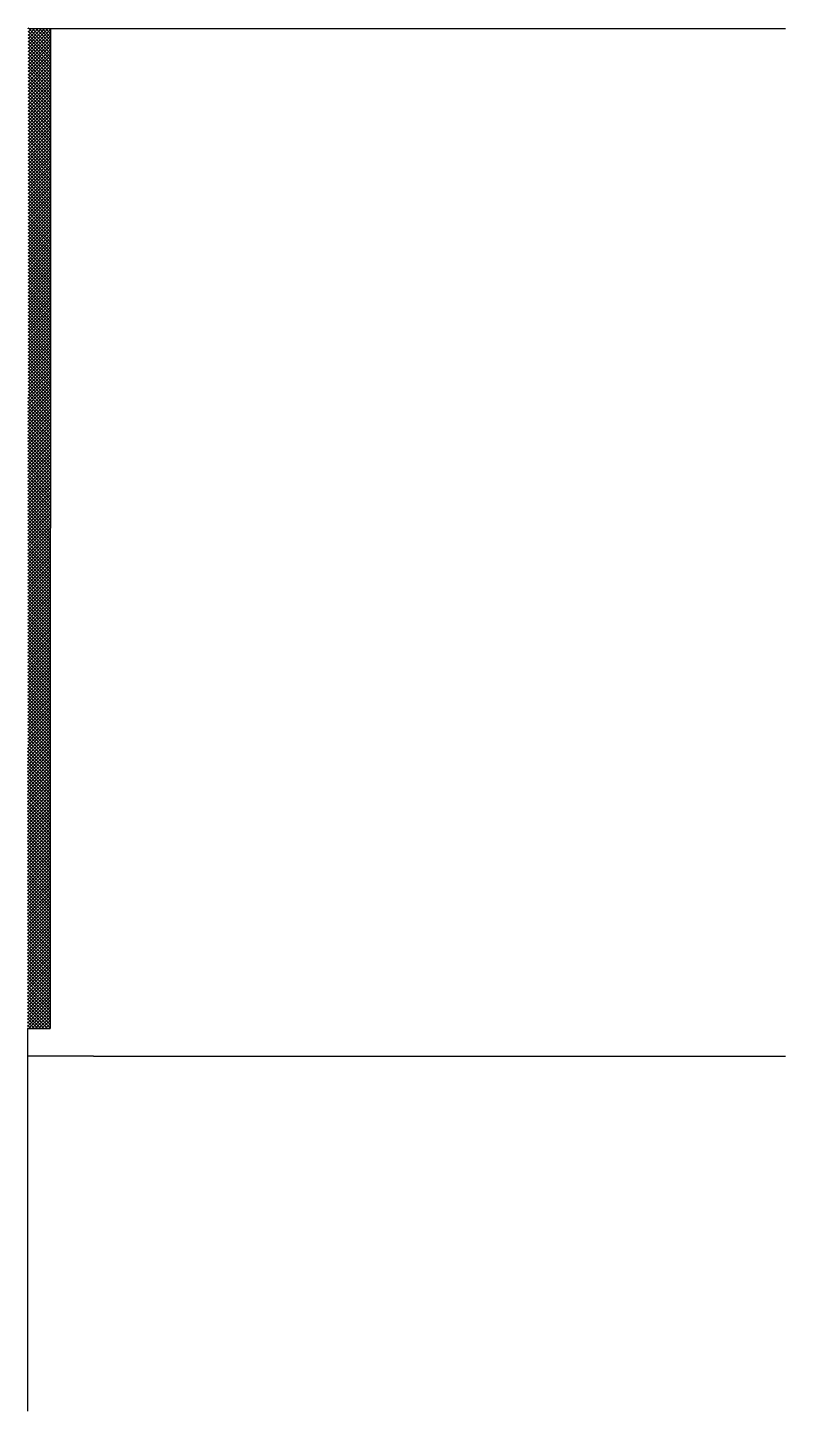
# Model space of a CAD drawing. Header units: metres. Extents: x -2523 to 2712, y 823 to 1125.
# Drawn here: x 2668.2 to 2708.7, y 953.3 to 1027.3 of the extents above; entities that cross this region are included whole.
import ezdxf

# ---------------------------------------------------------------- set-up
doc = ezdxf.new("R2010")
doc.units = ezdxf.units.M
doc.layers.add('2', color=2, linetype='Continuous')
doc.layers.add('ALUMINUM-H', color=8, linetype='Continuous')

msp = doc.modelspace()

# ---------------------------------------------------------------- linework, layer by layer
at = {"layer": '2'}
for p, q in [((2668.22, 1027.27), (2708.73, 1027.27)), ((2671.68, 972.27), (2708.73, 972.27))]:
    msp.add_line(p, q, dxfattribs=at)
at = {"layer": 'ALUMINUM-H'}
for p, q in [((2668.18, 1026.2), (2669.25, 1027.27)), ((2668.18, 1026.02), (2669.39, 1027.22)), ((2669.38, 1026.12), (2668.19, 1027.32)), ((2668.19, 1026.38), (2669.08, 1027.27)), ((2668.19, 1026.55), (2668.9, 1027.27)), ((2668.19, 1026.73), (2668.72, 1027.27)), ((2668.19, 1026.91), (2668.55, 1027.27)), ((2668.19, 1027.08), (2668.37, 1027.27)), ((2668.19, 1027.26), (2668.19, 1027.27)), ((2669.38, 1025.94), (2668.19, 1027.14)), ((2669.38, 1026.29), (2668.41, 1027.27)), ((2669.39, 1026.47), (2668.59, 1027.27)), ((2669.39, 1026.65), (2668.77, 1027.27)), ((2669.39, 1026.82), (2668.94, 1027.27)), ((2669.39, 1027), (2669.12, 1027.27)), ((2669.39, 1027.18), (2669.3, 1027.27)), ((2669.39, 1027.27), (2669.36, 973.75)), ((2668.18, 1025.85), (2669.39, 1027.04)), ((2668.18, 1025.67), (2669.39, 1026.87)), ((2668.18, 1025.49), (2669.39, 1026.69)), ((2668.18, 1025.31), (2669.39, 1026.51)), ((2668.18, 1025.14), (2669.38, 1026.34)), ((2669.38, 1025.76), (2668.19, 1026.96)), ((2669.38, 1025.59), (2668.19, 1026.79)), ((2669.38, 1025.41), (2668.19, 1026.61)), ((2669.38, 1025.23), (2668.19, 1026.43)), ((2669.38, 1025.06), (2668.18, 1026.26)), ((2668.18, 1024.96), (2669.38, 1026.16)), ((2669.38, 1024.88), (2668.18, 1026.08)), ((2668.18, 1024.78), (2669.38, 1025.98)), ((2669.38, 1024.7), (2668.18, 1025.9)), ((2668.18, 1024.61), (2669.38, 1025.81)), ((2669.38, 1024.53), (2668.18, 1025.73)), ((2668.18, 1024.43), (2669.38, 1025.63)), ((2669.38, 1024.35), (2668.18, 1025.55)), ((2668.18, 1024.25), (2669.38, 1025.45)), ((2669.38, 1024.17), (2668.18, 1025.37)), ((2668.18, 1024.08), (2669.38, 1025.28)), ((2669.38, 1024), (2668.18, 1025.2)), ((2668.18, 1023.9), (2669.38, 1025.1)), ((2669.38, 1023.82), (2668.18, 1025.02)), ((2668.18, 1023.72), (2669.38, 1024.92)), ((2669.38, 1023.64), (2668.18, 1024.84)), ((2668.18, 1023.55), (2669.38, 1024.75)), ((2669.38, 1023.47), (2668.18, 1024.67)), ((2668.18, 1023.37), (2669.38, 1024.57)), ((2669.38, 1023.29), (2668.18, 1024.49)), ((2668.18, 1023.19), (2669.38, 1024.39)), ((2669.38, 1023.11), (2668.18, 1024.31)), ((2668.18, 1023.02), (2669.38, 1024.22)), ((2669.38, 1022.94), (2668.18, 1024.14)), ((2668.18, 1022.84), (2669.38, 1024.04)), ((2669.38, 1022.76), (2668.18, 1023.96)), ((2668.18, 1022.66), (2669.38, 1023.86)), ((2669.38, 1022.58), (2668.18, 1023.78)), ((2668.18, 1022.49), (2669.38, 1023.69)), ((2669.38, 1022.41), (2668.18, 1023.61)), ((2668.18, 1022.31), (2669.38, 1023.51)), ((2669.38, 1022.23), (2668.18, 1023.43)), ((2668.18, 1022.13), (2669.38, 1023.33)), ((2669.38, 1022.05), (2668.18, 1023.25)), ((2668.18, 1021.96), (2669.38, 1023.16)), ((2669.38, 1021.88), (2668.18, 1023.08)), ((2668.18, 1021.78), (2669.38, 1022.98)), ((2669.38, 1021.7), (2668.18, 1022.9)), ((2668.18, 1021.6), (2669.38, 1022.8)), ((2669.38, 1021.52), (2668.18, 1022.72)), ((2668.18, 1021.43), (2669.38, 1022.63)), ((2669.38, 1021.34), (2668.18, 1022.55)), ((2668.18, 1021.25), (2669.38, 1022.45)), ((2669.38, 1021.17), (2668.18, 1022.37)), ((2668.18, 1021.07), (2669.38, 1022.27)), ((2669.38, 1020.99), (2668.18, 1022.19)), ((2668.18, 1020.9), (2669.38, 1022.09)), ((2669.38, 1020.81), (2668.18, 1022.02)), ((2668.18, 1020.72), (2669.38, 1021.92)), ((2669.38, 1020.64), (2668.18, 1021.84)), ((2668.18, 1020.54), (2669.38, 1021.74)), ((2669.38, 1020.46), (2668.18, 1021.66)), ((2668.18, 1020.36), (2669.38, 1021.56)), ((2669.38, 1020.28), (2668.18, 1021.48)), ((2668.18, 1020.19), (2669.38, 1021.39)), ((2669.38, 1020.11), (2668.18, 1021.31)), ((2668.18, 1020.01), (2669.38, 1021.21)), ((2669.38, 1019.93), (2668.18, 1021.13)), ((2668.18, 1019.83), (2669.38, 1021.03)), ((2669.38, 1019.75), (2668.18, 1020.95)), ((2668.18, 1019.66), (2669.38, 1020.86)), ((2669.38, 1019.58), (2668.18, 1020.78)), ((2668.18, 1019.48), (2669.38, 1020.68)), ((2669.38, 1019.4), (2668.18, 1020.6)), ((2668.18, 1019.3), (2669.38, 1020.5)), ((2669.38, 1019.22), (2668.18, 1020.42)), ((2668.18, 1019.13), (2669.38, 1020.33)), ((2669.38, 1019.05), (2668.18, 1020.25)), ((2668.18, 1018.95), (2669.38, 1020.15)), ((2669.38, 1018.87), (2668.18, 1020.07)), ((2668.18, 1018.77), (2669.38, 1019.97)), ((2669.38, 1018.69), (2668.18, 1019.89)), ((2668.18, 1018.6), (2669.38, 1019.8)), ((2669.38, 1018.52), (2668.18, 1019.72)), ((2668.18, 1018.42), (2669.38, 1019.62)), ((2669.38, 1018.34), (2668.18, 1019.54)), ((2668.18, 1018.24), (2669.38, 1019.44)), ((2669.38, 1018.16), (2668.18, 1019.36)), ((2668.18, 1018.07), (2669.38, 1019.27)), ((2669.38, 1017.99), (2668.18, 1019.19)), ((2668.18, 1017.89), (2669.38, 1019.09)), ((2669.38, 1017.81), (2668.18, 1019.01)), ((2668.18, 1017.71), (2669.38, 1018.91)), ((2669.38, 1017.63), (2668.18, 1018.83)), ((2668.18, 1017.54), (2669.38, 1018.74)), ((2669.38, 1017.46), (2668.18, 1018.66)), ((2668.18, 1017.36), (2669.38, 1018.56)), ((2669.38, 1017.28), (2668.18, 1018.48)), ((2668.18, 1017.18), (2669.38, 1018.38)), ((2669.38, 1017.1), (2668.18, 1018.3)), ((2668.18, 1017.01), (2669.38, 1018.21)), ((2669.38, 1016.93), (2668.18, 1018.13)), ((2668.18, 1016.83), (2669.38, 1018.03)), ((2669.38, 1016.75), (2668.18, 1017.95)), ((2668.18, 1016.65), (2669.38, 1017.85)), ((2669.38, 1016.57), (2668.18, 1017.77)), ((2668.18, 1016.48), (2669.38, 1017.68)), ((2669.38, 1016.4), (2668.18, 1017.6)), ((2668.18, 1016.3), (2669.38, 1017.5)), ((2669.38, 1016.22), (2668.18, 1017.42)), ((2668.18, 1016.12), (2669.38, 1017.32)), ((2669.38, 1016.04), (2668.18, 1017.24)), ((2668.18, 1015.95), (2669.38, 1017.14)), ((2669.38, 1015.86), (2668.18, 1017.07)), ((2668.18, 1015.77), (2669.38, 1016.97)), ((2669.38, 1015.69), (2668.18, 1016.89)), ((2668.18, 1015.59), (2669.38, 1016.79)), ((2669.38, 1015.51), (2668.18, 1016.71)), ((2668.18, 1015.42), (2669.38, 1016.61)), ((2669.38, 1015.33), (2668.18, 1016.54)), ((2668.18, 1015.24), (2669.38, 1016.44)), ((2669.38, 1015.16), (2668.18, 1016.36)), ((2668.18, 1015.06), (2669.38, 1016.26)), ((2669.38, 1014.98), (2668.18, 1016.18)), ((2668.18, 1014.88), (2669.38, 1016.08)), ((2669.38, 1014.8), (2668.18, 1016)), ((2668.18, 1014.71), (2669.38, 1015.91)), ((2669.38, 1014.63), (2668.18, 1015.83)), ((2668.18, 1014.53), (2669.38, 1015.73)), ((2669.38, 1014.45), (2668.18, 1015.65)), ((2668.18, 1014.35), (2669.38, 1015.55)), ((2669.38, 1014.27), (2668.18, 1015.47)), ((2668.18, 1014.18), (2669.38, 1015.38)), ((2669.38, 1014.1), (2668.18, 1015.3)), ((2668.18, 1014), (2669.38, 1015.2)), ((2669.38, 1013.92), (2668.18, 1015.12)), ((2668.18, 1013.82), (2669.38, 1015.02)), ((2669.38, 1013.74), (2668.18, 1014.94)), ((2668.18, 1013.65), (2669.38, 1014.85)), ((2669.38, 1013.57), (2668.18, 1014.77)), ((2668.18, 1013.47), (2669.38, 1014.67)), ((2669.38, 1013.39), (2668.18, 1014.59)), ((2668.18, 1013.29), (2669.38, 1014.49)), ((2669.38, 1013.21), (2668.18, 1014.41)), ((2668.18, 1013.12), (2669.38, 1014.32)), ((2669.38, 1013.04), (2668.18, 1014.24)), ((2668.18, 1012.94), (2669.38, 1014.14)), ((2669.38, 1012.86), (2668.18, 1014.06)), ((2668.18, 1012.76), (2669.38, 1013.96)), ((2669.38, 1012.68), (2668.18, 1013.88)), ((2668.18, 1012.59), (2669.38, 1013.79)), ((2669.38, 1012.51), (2668.18, 1013.71)), ((2668.18, 1012.41), (2669.38, 1013.61)), ((2669.38, 1012.33), (2668.18, 1013.53)), ((2668.18, 1012.23), (2669.38, 1013.43)), ((2669.38, 1012.15), (2668.18, 1013.35)), ((2668.18, 1012.06), (2669.38, 1013.26)), ((2669.38, 1011.98), (2668.18, 1013.18)), ((2668.18, 1011.88), (2669.38, 1013.08)), ((2669.38, 1011.8), (2668.18, 1013)), ((2668.18, 1011.7), (2669.38, 1012.9)), ((2669.38, 1011.62), (2668.18, 1012.82)), ((2668.18, 1011.53), (2669.38, 1012.73)), ((2669.38, 1011.45), (2668.18, 1012.65)), ((2668.18, 1011.35), (2669.38, 1012.55)), ((2669.38, 1011.27), (2668.18, 1012.47)), ((2668.18, 1011.17), (2669.38, 1012.37)), ((2669.38, 1011.09), (2668.18, 1012.29)), ((2668.18, 1011), (2669.38, 1012.2)), ((2669.38, 1010.92), (2668.18, 1012.12)), ((2668.18, 1010.82), (2669.38, 1012.02)), ((2669.38, 1010.74), (2668.18, 1011.94)), ((2668.18, 1010.64), (2669.38, 1011.84)), ((2669.38, 1010.56), (2668.18, 1011.76)), ((2668.18, 1010.47), (2669.38, 1011.66)), ((2669.38, 1010.38), (2668.18, 1011.59)), ((2668.18, 1010.29), (2669.38, 1011.49)), ((2669.38, 1010.21), (2668.18, 1011.41)), ((2668.18, 1010.11), (2669.38, 1011.31)), ((2669.38, 1010.03), (2668.18, 1011.23)), ((2668.18, 1009.94), (2669.38, 1011.13)), ((2669.38, 1009.85), (2668.18, 1011.06)), ((2668.18, 1009.76), (2669.38, 1010.96)), ((2669.38, 1009.68), (2668.18, 1010.88)), ((2668.18, 1009.58), (2669.38, 1010.78)), ((2669.38, 1009.5), (2668.18, 1010.7)), ((2668.18, 1009.4), (2669.38, 1010.6)), ((2669.38, 1009.32), (2668.18, 1010.52)), ((2668.18, 1009.23), (2669.38, 1010.43)), ((2669.38, 1009.15), (2668.18, 1010.35)), ((2668.18, 1009.05), (2669.38, 1010.25)), ((2669.38, 1008.97), (2668.18, 1010.17)), ((2668.18, 1008.87), (2669.38, 1010.07)), ((2669.38, 1008.79), (2668.18, 1009.99)), ((2668.18, 1008.7), (2669.38, 1009.9)), ((2669.38, 1008.62), (2668.18, 1009.82)), ((2668.18, 1008.52), (2669.38, 1009.72)), ((2669.38, 1008.44), (2668.18, 1009.64)), ((2668.18, 1008.34), (2669.38, 1009.54)), ((2669.38, 1008.26), (2668.18, 1009.46)), ((2668.18, 1008.17), (2669.38, 1009.37)), ((2668.17, 1007.46), (2669.38, 1008.66)), ((2669.38, 1008.09), (2668.18, 1009.29)), ((2668.18, 1007.99), (2669.38, 1009.19)), ((2669.38, 1007.91), (2668.18, 1009.11)), ((2668.18, 1007.81), (2669.38, 1009.01)), ((2669.38, 1007.73), (2668.18, 1008.93)), ((2668.18, 1007.64), (2669.38, 1008.84)), ((2669.37, 1007.56), (2668.18, 1008.76)), ((2669.37, 1007.38), (2668.18, 1008.58)), ((2668.17, 1007.28), (2669.38, 1008.48)), ((2668.17, 1007.11), (2669.38, 1008.31)), ((2668.17, 1006.93), (2669.38, 1008.13)), ((2668.17, 1006.75), (2669.38, 1007.95)), ((2669.37, 1007.2), (2668.18, 1008.4)), ((2669.37, 1007.03), (2668.18, 1008.23)), ((2669.37, 1006.85), (2668.18, 1008.05)), ((2669.37, 1006.67), (2668.18, 1007.87)), ((2668.17, 1006.58), (2669.38, 1007.78)), ((2668.17, 1006.4), (2669.37, 1007.6)), ((2669.37, 1006.32), (2668.17, 1007.52)), ((2668.17, 1006.22), (2669.37, 1007.42)), ((2669.37, 1006.14), (2668.17, 1007.34)), ((2668.17, 1006.05), (2669.37, 1007.25)), ((2669.37, 1005.97), (2668.17, 1007.17)), ((2669.37, 1006.5), (2668.18, 1007.7)), ((2668.17, 1005.87), (2669.37, 1007.07)), ((2669.37, 1005.79), (2668.17, 1006.99)), ((2668.17, 1005.69), (2669.37, 1006.89)), ((2669.37, 1005.61), (2668.17, 1006.81)), ((2668.17, 1005.52), (2669.37, 1006.72)), ((2669.37, 1005.43), (2668.17, 1006.64)), ((2668.17, 1005.34), (2669.37, 1006.54)), ((2669.37, 1005.26), (2668.17, 1006.46)), ((2668.17, 1005.16), (2669.37, 1006.36)), ((2669.37, 1005.08), (2668.17, 1006.28)), ((2668.17, 1004.99), (2669.37, 1006.18)), ((2669.37, 1004.9), (2668.17, 1006.11)), ((2668.17, 1004.81), (2669.37, 1006.01)), ((2669.37, 1004.73), (2668.17, 1005.93)), ((2668.17, 1004.63), (2669.37, 1005.83)), ((2669.37, 1004.55), (2668.17, 1005.75)), ((2668.17, 1004.46), (2669.37, 1005.65)), ((2669.37, 1004.37), (2668.17, 1005.57)), ((2668.17, 1004.28), (2669.37, 1005.48)), ((2669.37, 1004.2), (2668.17, 1005.4)), ((2668.17, 1004.1), (2669.37, 1005.3)), ((2669.37, 1004.02), (2668.17, 1005.22)), ((2668.17, 1003.92), (2669.37, 1005.12)), ((2669.37, 1003.84), (2668.17, 1005.04)), ((2668.17, 1003.75), (2669.37, 1004.95)), ((2669.37, 1003.67), (2668.17, 1004.87)), ((2668.17, 1003.57), (2669.37, 1004.77)), ((2669.37, 1003.49), (2668.17, 1004.69)), ((2668.17, 1003.39), (2669.37, 1004.59)), ((2669.37, 1003.31), (2668.17, 1004.51)), ((2668.17, 1003.22), (2669.37, 1004.42)), ((2669.37, 1003.14), (2668.17, 1004.34)), ((2668.17, 1003.04), (2669.37, 1004.24)), ((2669.37, 1002.96), (2668.17, 1004.16)), ((2668.17, 1002.86), (2669.37, 1004.06)), ((2669.37, 1002.78), (2668.17, 1003.98)), ((2668.17, 1002.69), (2669.37, 1003.89)), ((2669.37, 1002.61), (2668.17, 1003.81)), ((2668.17, 1002.51), (2669.37, 1003.71)), ((2669.37, 1002.43), (2668.17, 1003.63)), ((2668.17, 1002.33), (2669.37, 1003.53)), ((2669.37, 1002.25), (2668.17, 1003.45)), ((2668.17, 1002.16), (2669.37, 1003.36)), ((2669.37, 1002.08), (2668.17, 1003.28)), ((2668.17, 1001.98), (2669.37, 1003.18)), ((2669.37, 1001.9), (2668.17, 1003.1)), ((2668.17, 1001.8), (2669.37, 1003)), ((2669.37, 1001.72), (2668.17, 1002.92)), ((2668.17, 1001.63), (2669.37, 1002.83)), ((2669.37, 1001.55), (2668.17, 1002.75)), ((2668.17, 1001.45), (2669.37, 1002.65)), ((2669.37, 1001.37), (2668.17, 1002.57)), ((2668.17, 1001.27), (2669.37, 1002.47)), ((2669.37, 1001.19), (2668.17, 1002.39)), ((2668.17, 1001.1), (2669.37, 1002.3)), ((2669.37, 1001.02), (2668.17, 1002.22)), ((2668.17, 1000.92), (2669.37, 1002.12)), ((2669.37, 1000.84), (2668.17, 1002.04)), ((2668.17, 1000.74), (2669.37, 1001.94)), ((2669.37, 1000.66), (2668.17, 1001.86)), ((2668.17, 1000.57), (2669.37, 1001.77)), ((2669.37, 1000.49), (2668.17, 1001.69)), ((2668.17, 1000.39), (2669.37, 1001.59)), ((2669.37, 1000.31), (2668.17, 1001.51)), ((2668.17, 1000.21), (2669.37, 1001.41)), ((2669.37, 1000.13), (2668.17, 1001.33)), ((2668.17, 1000.04), (2669.37, 1001.24)), ((2669.37, 999.95), (2668.17, 1001.16)), ((2668.17, 999.86), (2669.37, 1001.06)), ((2669.37, 999.78), (2668.17, 1000.98)), ((2668.17, 999.68), (2669.37, 1000.88)), ((2669.37, 999.6), (2668.17, 1000.8)), ((2668.17, 999.51), (2669.37, 1000.7)), ((2669.37, 999.42), (2668.17, 1000.63)), ((2668.17, 999.33), (2669.37, 1000.53)), ((2669.37, 999.25), (2668.17, 1000.45)), ((2668.17, 999.15), (2669.37, 1000.35)), ((2669.37, 999.07), (2668.17, 1000.27)), ((2668.17, 998.98), (2669.37, 1000.17)), ((2669.37, 998.89), (2668.17, 1000.09)), ((2668.17, 998.8), (2669.37, 1000)), ((2669.37, 998.72), (2668.17, 999.92)), ((2668.17, 998.62), (2669.37, 999.82)), ((2669.37, 998.54), (2668.17, 999.74)), ((2668.17, 998.44), (2669.37, 999.64)), ((2669.37, 998.36), (2668.17, 999.56)), ((2668.17, 998.27), (2669.37, 999.47)), ((2669.37, 998.19), (2668.17, 999.39)), ((2668.17, 998.09), (2669.37, 999.29)), ((2669.37, 998.01), (2668.17, 999.21)), ((2668.17, 997.91), (2669.37, 999.11)), ((2669.37, 997.83), (2668.17, 999.03)), ((2668.17, 997.74), (2669.37, 998.94)), ((2669.37, 997.66), (2668.17, 998.86)), ((2668.17, 997.56), (2669.37, 998.76)), ((2669.37, 997.48), (2668.17, 998.68)), ((2668.17, 997.38), (2669.37, 998.58)), ((2669.37, 997.3), (2668.17, 998.5)), ((2668.17, 997.21), (2669.37, 998.41)), ((2669.37, 997.13), (2668.17, 998.33)), ((2668.17, 997.03), (2669.37, 998.23)), ((2669.37, 996.95), (2668.17, 998.15)), ((2668.17, 996.85), (2669.37, 998.05)), ((2669.37, 996.77), (2668.17, 997.97)), ((2668.17, 996.68), (2669.37, 997.88)), ((2669.37, 996.6), (2668.17, 997.8)), ((2668.17, 996.5), (2669.37, 997.7)), ((2669.37, 996.42), (2668.17, 997.62)), ((2668.17, 996.32), (2669.37, 997.52)), ((2669.37, 996.24), (2668.17, 997.44)), ((2668.17, 996.15), (2669.37, 997.35)), ((2669.37, 996.07), (2668.17, 997.27)), ((2668.17, 995.97), (2669.37, 997.17)), ((2669.37, 995.89), (2668.17, 997.09)), ((2668.17, 995.79), (2669.37, 996.99)), ((2669.37, 995.71), (2668.17, 996.91)), ((2668.17, 995.62), (2669.37, 996.82)), ((2669.37, 995.54), (2668.17, 996.74)), ((2668.17, 995.44), (2669.37, 996.64)), ((2669.37, 995.36), (2668.17, 996.56)), ((2668.17, 995.26), (2669.37, 996.46)), ((2669.37, 995.18), (2668.17, 996.38)), ((2668.17, 995.09), (2669.37, 996.29)), ((2669.37, 995.01), (2668.17, 996.21)), ((2668.17, 994.91), (2669.37, 996.11)), ((2669.37, 994.83), (2668.17, 996.03)), ((2668.17, 994.73), (2669.37, 995.93)), ((2669.37, 994.65), (2668.17, 995.85)), ((2668.17, 994.56), (2669.37, 995.75)), ((2669.37, 994.47), (2668.17, 995.68)), ((2668.17, 994.38), (2669.37, 995.58)), ((2669.37, 994.3), (2668.17, 995.5)), ((2668.17, 994.2), (2669.37, 995.4)), ((2669.37, 994.12), (2668.17, 995.32)), ((2668.17, 994.03), (2669.37, 995.22)), ((2669.37, 993.94), (2668.17, 995.15)), ((2668.17, 993.85), (2669.37, 995.05)), ((2669.37, 993.77), (2668.17, 994.97)), ((2668.17, 993.67), (2669.37, 994.87)), ((2669.37, 993.59), (2668.17, 994.79)), ((2668.17, 993.49), (2669.37, 994.69)), ((2669.37, 993.41), (2668.17, 994.61)), ((2668.17, 993.32), (2669.37, 994.52)), ((2669.37, 993.24), (2668.17, 994.44)), ((2668.17, 993.14), (2669.37, 994.34)), ((2669.37, 993.06), (2668.17, 994.26)), ((2668.17, 992.96), (2669.37, 994.16)), ((2669.37, 992.88), (2668.17, 994.08)), ((2668.17, 992.79), (2669.37, 993.99)), ((2669.37, 992.71), (2668.17, 993.91)), ((2668.17, 992.61), (2669.37, 993.81)), ((2669.37, 992.53), (2668.17, 993.73)), ((2668.17, 992.43), (2669.37, 993.63)), ((2669.37, 992.35), (2668.17, 993.55)), ((2668.17, 992.26), (2669.37, 993.46)), ((2669.37, 992.18), (2668.17, 993.38)), ((2668.17, 992.08), (2669.37, 993.28)), ((2669.37, 992), (2668.17, 993.2)), ((2668.17, 991.9), (2669.37, 993.1)), ((2669.37, 991.82), (2668.17, 993.02)), ((2668.17, 991.73), (2669.37, 992.93)), ((2669.37, 991.65), (2668.17, 992.85)), ((2668.17, 991.55), (2669.37, 992.75)), ((2669.37, 991.47), (2668.17, 992.67)), ((2668.17, 991.37), (2669.37, 992.57)), ((2669.37, 991.29), (2668.17, 992.49)), ((2668.17, 991.2), (2669.37, 992.4)), ((2669.37, 991.12), (2668.17, 992.32)), ((2668.17, 991.02), (2669.37, 992.22)), ((2669.37, 990.94), (2668.17, 992.14)), ((2668.17, 990.84), (2669.37, 992.04)), ((2669.37, 990.76), (2668.17, 991.96)), ((2668.17, 990.67), (2669.37, 991.87)), ((2669.37, 990.59), (2668.17, 991.79)), ((2668.17, 990.49), (2669.37, 991.69)), ((2669.37, 990.41), (2668.17, 991.61)), ((2668.17, 990.31), (2669.37, 991.51)), ((2669.37, 990.23), (2668.17, 991.43)), ((2668.17, 990.14), (2669.37, 991.34)), ((2669.37, 990.06), (2668.17, 991.26)), ((2668.17, 989.96), (2669.37, 991.16)), ((2669.37, 989.88), (2668.17, 991.08)), ((2668.17, 989.78), (2669.37, 990.98)), ((2669.37, 989.7), (2668.17, 990.9)), ((2668.17, 989.61), (2669.37, 990.81)), ((2669.37, 989.53), (2668.17, 990.73)), ((2668.17, 989.43), (2669.37, 990.63)), ((2669.37, 989.35), (2668.17, 990.55)), ((2668.17, 989.25), (2669.37, 990.45)), ((2669.37, 989.17), (2668.17, 990.37)), ((2668.17, 989.08), (2669.37, 990.27)), ((2669.37, 988.99), (2668.17, 990.2)), ((2668.17, 988.9), (2669.37, 990.1)), ((2668.16, 988.72), (2669.37, 989.92)), ((2668.16, 988.55), (2669.37, 989.74)), ((2668.16, 988.37), (2669.37, 989.57)), ((2668.16, 988.19), (2669.37, 989.39)), ((2669.36, 988.82), (2668.17, 990.02)), ((2669.36, 988.64), (2668.17, 989.84)), ((2669.36, 988.46), (2668.17, 989.67)), ((2669.36, 988.29), (2668.17, 989.49)), ((2669.36, 988.11), (2668.17, 989.31)), ((2668.16, 988.01), (2669.37, 989.21)), ((2668.16, 987.84), (2669.37, 989.04)), ((2668.16, 987.66), (2669.36, 988.86)), ((2669.36, 987.58), (2668.16, 988.78)), ((2668.16, 987.48), (2669.36, 988.68)), ((2669.36, 987.4), (2668.16, 988.6)), ((2669.36, 987.93), (2668.17, 989.13)), ((2669.36, 987.76), (2668.17, 988.96)), ((2668.16, 987.31), (2669.36, 988.51)), ((2669.36, 987.23), (2668.16, 988.43)), ((2668.16, 987.13), (2669.36, 988.33)), ((2669.36, 987.05), (2668.16, 988.25)), ((2668.16, 986.95), (2669.36, 988.15)), ((2669.36, 986.87), (2668.16, 988.07)), ((2668.16, 986.78), (2669.36, 987.98)), ((2669.36, 986.7), (2668.16, 987.9)), ((2668.16, 986.6), (2669.36, 987.8)), ((2669.36, 986.52), (2668.16, 987.72)), ((2668.16, 986.42), (2669.36, 987.62)), ((2669.36, 986.34), (2668.16, 987.54)), ((2668.16, 986.25), (2669.36, 987.45)), ((2669.36, 986.17), (2668.16, 987.37)), ((2668.16, 986.07), (2669.36, 987.27)), ((2669.36, 985.99), (2668.16, 987.19)), ((2668.16, 985.89), (2669.36, 987.09)), ((2669.36, 985.81), (2668.16, 987.01)), ((2668.16, 985.72), (2669.36, 986.92)), ((2669.36, 985.64), (2668.16, 986.84)), ((2668.16, 985.54), (2669.36, 986.74)), ((2669.36, 985.46), (2668.16, 986.66)), ((2668.16, 985.36), (2669.36, 986.56)), ((2669.36, 985.28), (2668.16, 986.48)), ((2668.16, 985.19), (2669.36, 986.39)), ((2669.36, 985.11), (2668.16, 986.31)), ((2668.16, 985.01), (2669.36, 986.21)), ((2669.36, 984.93), (2668.16, 986.13)), ((2668.16, 984.83), (2669.36, 986.03)), ((2669.36, 984.75), (2668.16, 985.95)), ((2668.16, 984.66), (2669.36, 985.86)), ((2669.36, 984.58), (2668.16, 985.78)), ((2668.16, 984.48), (2669.36, 985.68)), ((2669.36, 984.4), (2668.16, 985.6)), ((2668.16, 984.3), (2669.36, 985.5)), ((2669.36, 984.22), (2668.16, 985.42)), ((2668.16, 984.13), (2669.36, 985.33)), ((2669.36, 984.05), (2668.16, 985.25)), ((2668.16, 983.95), (2669.36, 985.15)), ((2669.36, 983.87), (2668.16, 985.07)), ((2668.16, 983.77), (2669.36, 984.97)), ((2669.36, 983.69), (2668.16, 984.89)), ((2668.16, 983.6), (2669.36, 984.79)), ((2669.36, 983.51), (2668.16, 984.72)), ((2668.16, 983.42), (2669.36, 984.62)), ((2669.36, 983.34), (2668.16, 984.54)), ((2668.16, 983.24), (2669.36, 984.44)), ((2669.36, 983.16), (2668.16, 984.36)), ((2668.16, 983.07), (2669.36, 984.26)), ((2669.36, 982.98), (2668.16, 984.18)), ((2668.16, 982.89), (2669.36, 984.09)), ((2669.36, 982.81), (2668.16, 984.01)), ((2668.16, 982.71), (2669.36, 983.91)), ((2669.36, 982.63), (2668.16, 983.83)), ((2668.16, 982.53), (2669.36, 983.73)), ((2669.36, 982.45), (2668.16, 983.65)), ((2668.16, 982.36), (2669.36, 983.56)), ((2669.36, 982.28), (2668.16, 983.48)), ((2668.16, 982.18), (2669.36, 983.38)), ((2669.36, 982.1), (2668.16, 983.3)), ((2668.16, 982), (2669.36, 983.2)), ((2669.36, 981.92), (2668.16, 983.12)), ((2668.16, 981.83), (2669.36, 983.03)), ((2669.36, 981.75), (2668.16, 982.95)), ((2668.16, 981.65), (2669.36, 982.85)), ((2669.36, 981.57), (2668.16, 982.77)), ((2668.16, 981.47), (2669.36, 982.67)), ((2669.36, 981.39), (2668.16, 982.59)), ((2668.16, 981.3), (2669.36, 982.5)), ((2669.36, 981.22), (2668.16, 982.42)), ((2668.16, 981.12), (2669.36, 982.32)), ((2669.36, 981.04), (2668.16, 982.24)), ((2668.16, 980.94), (2669.36, 982.14)), ((2669.36, 980.86), (2668.16, 982.06)), ((2668.16, 980.77), (2669.36, 981.97)), ((2669.36, 980.69), (2668.16, 981.89)), ((2668.16, 980.59), (2669.36, 981.79)), ((2669.36, 980.51), (2668.16, 981.71)), ((2668.16, 980.41), (2669.36, 981.61)), ((2669.36, 980.33), (2668.16, 981.53)), ((2668.16, 980.24), (2669.36, 981.44)), ((2669.36, 980.16), (2668.16, 981.36)), ((2668.16, 980.06), (2669.36, 981.26)), ((2669.36, 979.98), (2668.16, 981.18)), ((2668.16, 979.88), (2669.36, 981.08)), ((2669.36, 979.8), (2668.16, 981)), ((2668.16, 979.71), (2669.36, 980.91)), ((2669.36, 979.63), (2668.16, 980.83)), ((2668.16, 979.53), (2669.36, 980.73)), ((2669.36, 979.45), (2668.16, 980.65)), ((2668.16, 979.35), (2669.36, 980.55)), ((2669.36, 979.27), (2668.16, 980.47)), ((2668.16, 979.18), (2669.36, 980.38)), ((2669.36, 979.1), (2668.16, 980.3)), ((2668.16, 979), (2669.36, 980.2)), ((2669.36, 978.92), (2668.16, 980.12)), ((2668.16, 978.82), (2669.36, 980.02)), ((2669.36, 978.74), (2668.16, 979.94)), ((2668.16, 978.65), (2669.36, 979.85)), ((2669.36, 978.56), (2668.16, 979.77)), ((2668.16, 978.47), (2669.36, 979.67)), ((2669.36, 978.39), (2668.16, 979.59)), ((2668.16, 978.29), (2669.36, 979.49)), ((2669.36, 978.21), (2668.16, 979.41)), ((2668.16, 978.12), (2669.36, 979.31)), ((2669.36, 978.03), (2668.16, 979.24)), ((2668.16, 977.94), (2669.36, 979.14)), ((2669.36, 977.86), (2668.16, 979.06)), ((2668.16, 977.76), (2669.36, 978.96)), ((2669.36, 977.68), (2668.16, 978.88)), ((2668.16, 977.59), (2669.36, 978.78)), ((2669.36, 977.5), (2668.16, 978.7)), ((2668.16, 977.41), (2669.36, 978.61)), ((2669.36, 977.33), (2668.16, 978.53)), ((2668.16, 977.23), (2669.36, 978.43)), ((2669.36, 977.15), (2668.16, 978.35)), ((2668.16, 977.05), (2669.36, 978.25)), ((2669.36, 976.97), (2668.16, 978.17)), ((2668.16, 976.88), (2669.36, 978.08)), ((2669.36, 976.8), (2668.16, 978)), ((2668.16, 976.7), (2669.36, 977.9)), ((2669.36, 976.62), (2668.16, 977.82)), ((2668.16, 976.52), (2669.36, 977.72)), ((2669.36, 976.44), (2668.16, 977.64)), ((2668.16, 976.35), (2669.36, 977.55)), ((2669.36, 976.27), (2668.16, 977.47)), ((2668.16, 976.17), (2669.36, 977.37)), ((2669.36, 976.09), (2668.16, 977.29)), ((2668.16, 975.99), (2669.36, 977.19)), ((2669.36, 975.91), (2668.16, 977.11)), ((2668.16, 975.82), (2669.36, 977.02)), ((2669.36, 975.74), (2668.16, 976.94)), ((2668.16, 975.64), (2669.36, 976.84)), ((2669.36, 975.56), (2668.16, 976.76)), ((2668.16, 975.46), (2669.36, 976.66)), ((2669.36, 975.38), (2668.16, 976.58)), ((2668.16, 975.29), (2669.36, 976.49)), ((2669.36, 975.21), (2668.16, 976.41)), ((2668.16, 975.11), (2669.36, 976.31)), ((2669.36, 975.03), (2668.16, 976.23)), ((2668.16, 974.93), (2669.36, 976.13)), ((2669.36, 974.85), (2668.16, 976.05)), ((2668.16, 974.76), (2669.36, 975.96)), ((2669.36, 974.68), (2668.16, 975.88)), ((2668.16, 974.58), (2669.36, 975.78)), ((2669.36, 974.5), (2668.16, 975.7)), ((2668.16, 974.4), (2669.36, 975.6)), ((2669.36, 974.32), (2668.16, 975.52)), ((2668.16, 974.23), (2669.36, 975.43)), ((2669.36, 974.15), (2668.16, 975.35)), ((2668.16, 974.05), (2669.36, 975.25)), ((2669.36, 973.97), (2668.16, 975.17)), ((2668.16, 973.87), (2669.36, 975.07)), ((2669.36, 973.79), (2668.16, 974.99)), ((2669.23, 973.75), (2668.16, 974.82)), ((2669.05, 973.75), (2668.16, 974.64)), ((2668.21, 973.75), (2669.36, 974.9)), ((2668.38, 973.75), (2669.36, 974.72)), ((2668.56, 973.75), (2669.36, 974.54)), ((2668.87, 973.75), (2668.16, 974.46)), ((2668.7, 973.75), (2668.16, 974.29)), ((2668.52, 973.75), (2668.16, 974.11)), ((2668.34, 973.75), (2668.16, 973.93)), ((2668.16, 973.76), (2668.16, 953.27)), ((2668.17, 973.75), (2668.16, 973.76)), ((2668.74, 973.75), (2669.36, 974.36)), ((2668.91, 973.75), (2669.36, 974.19)), ((2669.09, 973.75), (2669.36, 974.01)), ((2669.27, 973.75), (2669.36, 973.83)), ((2668.16, 973.75), (2669.36, 973.75)), ((2671.68, 972.27), (2668.16, 972.27))]:
    msp.add_line(p, q, dxfattribs=at)

doc.saveas('drawing.dxf')
